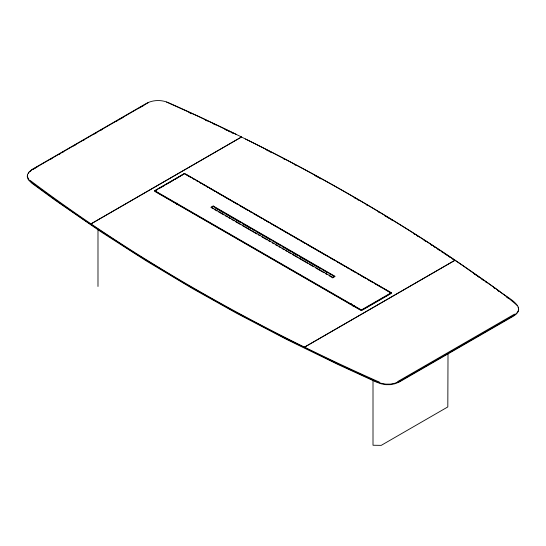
<?xml version="1.0" encoding="UTF-8"?>
<svg xmlns="http://www.w3.org/2000/svg" width="546" height="546" viewBox="0 0 546 546"><rect width="100%" height="100%" fill="white"/><g stroke="black" fill="none" stroke-linecap="round" stroke-linejoin="round"><path stroke-width="0.82" d="M27.307 176.01L27.484 175.13M28.337 173.396L29.013 172.536M29.859 171.683L30.876 170.843M31.47 170.099L148.266 102.668M514.53 314.127L397.734 381.558M33.408 169.171L36.998 167.103M50.621 159.234L52.054 158.408M59.227 154.265L60.661 153.44M62.094 152.607L63.527 151.781M73.567 145.987L75.723 144.745M82.89 140.602L84.33 139.776M94.369 133.975L96.519 132.733M100.819 130.248L102.259 129.422M115.882 121.553L117.315 120.727M118.748 119.902L120.181 119.069M121.621 118.243L123.055 117.417M139.551 107.89L140.984 107.064M142.417 106.238L143.851 105.405M154.771 190.684L184.616 173.457L391.229 292.738L391.229 293.141L361.384 310.367L154.771 191.086L154.771 190.684L361.384 309.971L391.229 292.738M154.771 191.086L157.685 189.401M159.139 188.561L164.237 185.62M165.691 184.78L167.144 183.941M168.605 183.101L170.789 181.838M172.243 180.999L173.696 180.16M175.157 179.32L184.616 173.457M211.131 207.187L213.199 205.992L334.869 276.242L334.869 276.638L213.199 206.395L211.131 207.582L211.131 207.187L332.801 277.436L334.869 276.242M329.115 275.703L332.801 277.832L334.179 277.034M350.136 304.538L351.604 303.692M352.975 306.21L354.45 305.364M166.516 102.054L198.512 116.448L240.909 136.65M379.484 382.173C256.504 327.6 138.097 261.507 30.405 180.637M188.984 112.483L191.721 113.745M205.344 120.079L207.378 121.035M213.466 123.915L215.486 124.877M224.897 129.382L226.911 130.351M228.248 130.999L230.248 131.975M236.254 134.364C213.718 123.369 191.025 112.674 168.086 102.539C160.77 99.481 152.095 99.904 145.284 104.047L32.057 169.472L29.013 172.004L27.484 174.597L27.3 176.89L28.29 179.586L31.955 183.265L54.757 199.925L101.829 232.384L146.703 261.152L193.223 288.964L236.95 313.424L286.623 339.414L337.947 364.455L376.303 382.07L381.101 383.804L385.797 384.671L390.397 384.657L394.888 383.77L399.276 382.016L512.592 316.639C515.874 314.878 520.161 311.309 518.209 307.132M231.586 132.623L233.586 133.593M240.779 136.691C302.3 166.762 362.162 200.266 419.901 237.087C446.751 254.245 473.109 272.167 498.901 290.882C504.989 296.58 529.811 307.105 512.592 316.114L399.276 381.483L394.888 383.237L390.397 384.125L385.797 384.138L381.101 383.278L376.303 381.545L337.947 363.929L282.036 336.561L232.514 310.483L184.644 283.449L134.302 252.873L85.92 221.164L58.606 202.143L31.955 182.733L28.952 179.962L27.3 176.365M245.413 138.977C296.362 164.25 346.266 191.653 394.717 221.451C417.99 235.77 440.936 250.634 463.486 266.079C481.408 278.999 500.464 290.745 517.048 305.316M266.571 150.054L268.53 151.051M269.833 151.72L271.785 152.723M283.667 158.886L285.169 159.671M294.171 164.414L295.666 165.206M314.953 175.607L317.902 177.218M319.369 178.03L320.843 178.835M186.09 174.706L191.257 177.689M192.731 178.542L194.212 179.395M196.424 180.671L197.898 181.525M199.372 182.378L201.59 183.654M203.064 184.507L204.538 185.353M206.013 186.206L208.231 187.49M209.705 188.336L211.179 189.189M212.66 190.042L214.871 191.318M216.346 192.172L221.512 195.154M222.986 196.007L231.845 201.119M233.319 201.972L237.742 204.525M239.96 205.808L248.075 210.49M249.549 211.343L251.03 212.196M253.242 213.472L258.408 216.455M259.882 217.308L261.357 218.161M263.575 219.437L265.049 220.291M266.523 221.144L268.734 222.42M270.215 223.273L271.69 224.126M273.164 224.979L275.375 226.256M276.856 227.109L278.33 227.955M279.805 228.808L282.016 230.091M283.497 230.938L288.657 233.92M290.138 234.773L292.349 236.049M293.823 236.903L298.99 239.885M300.464 240.738L304.893 243.298M307.105 244.574L315.226 249.256M316.7 250.109L325.553 255.221M327.027 256.074L328.508 256.927M330.719 258.203L332.193 259.057M333.674 259.91L335.148 260.763M337.36 262.039L338.834 262.892M340.315 263.745L342.526 265.022M344 265.875L345.475 266.728M346.956 267.581L349.167 268.857M350.641 269.71L355.808 272.693M357.282 273.539L359.5 274.822M360.974 275.675L366.141 278.651M367.615 279.504L372.782 282.487M374.256 283.34L382.371 288.029M383.845 288.882L391.229 293.141M215.411 208.067L217.622 209.343M219.096 210.196L224.256 213.179M225.737 214.025L227.948 215.301M229.422 216.155L234.582 219.137M236.056 219.99L240.479 222.543M242.697 223.819L250.805 228.501M252.279 229.354L253.754 230.207M255.965 231.484L261.131 234.459M262.606 235.312L264.08 236.165M265.554 237.019L267.765 238.295M269.239 239.148L270.714 239.994M272.925 241.277L274.399 242.124M275.873 242.977L278.091 244.253M279.566 245.106L281.04 245.959M282.514 246.806L284.725 248.089M286.2 248.935L291.359 251.918M292.833 252.771L298 255.746M299.474 256.6L307.582 261.281M309.056 262.135L317.909 267.247M319.383 268.093L320.857 268.946M323.068 270.222L324.542 271.075M326.017 271.928L327.491 272.775M329.709 274.058L331.183 274.904M332.657 275.757L334.132 276.61M211.868 208.012L213.343 208.865M214.817 209.712L217.028 210.988M218.509 211.841L223.669 214.824M225.143 215.677L227.354 216.953M228.829 217.799L230.303 218.653M231.777 219.506L233.988 220.782M235.469 221.635L240.629 224.618M242.103 225.464L256.852 233.981M258.326 234.835L259.8 235.681M262.012 236.957L267.171 239.94M268.646 240.793L270.127 241.646M272.338 242.922L273.812 243.775M275.286 244.622L277.498 245.898M278.972 246.751L280.446 247.604M281.92 248.457L284.132 249.734M285.606 250.587L287.087 251.433M288.561 252.286L290.772 253.562M292.246 254.416L297.406 257.398M298.88 258.244L307.732 263.356M309.207 264.209L313.629 266.762M315.841 268.038L323.955 272.72M325.43 273.573L326.904 274.426M354.204 197.679L355.637 198.512M357.07 199.338L358.497 200.17M366.339 204.757L367.751 205.596M378.358 211.903L379.763 212.749M384.671 215.711L386.773 216.98M388.172 217.834L389.564 218.687M390.963 219.533L392.356 220.386M413.752 233.708L415.124 234.575M417.171 235.879L418.536 236.752M423.976 240.233L426.01 241.544M430.746 244.608L432.098 245.488M434.118 246.806L435.462 247.686M437.476 249.01L440.158 250.771M441.496 251.658L443.502 252.982M444.84 253.87L446.84 255.2M448.17 256.088L450.163 257.425M452.156 258.756L453.473 259.65M473.819 273.587L475.771 274.945M477.716 276.303L479.661 277.668M481.599 279.033L483.538 280.405M485.469 281.77L486.752 282.685M493.802 287.728L495.079 288.65M497.624 290.492L498.901 291.414M506.497 296.963L508.387 298.362M448.013 353.535L447.816 406.927L381.238 445.359L373.007 445.243L373.007 381.217M361.384 309.971L361.384 310.367M332.801 277.436L332.801 277.832M213.199 205.992L213.199 206.791M176.924 203.078L176.924 204.709M97.987 229.177L97.987 286.466M184.364 174.065A1.945 1.126 0 0 0 183.238 174.386L155.692 190.288A1.945 1.126 0 0 0 155.692 191.878L360.005 309.841A1.945 1.126 0 0 0 362.762 309.841L390.308 293.932A1.945 1.126 0 0 0 390.308 292.342L185.995 174.386A1.945 1.126 0 0 0 185.36 174.14M241.407 137.053L91.039 223.867L241.407 137.053M454.9 260.312L304.538 347.133L454.9 260.312"/></g></svg>
